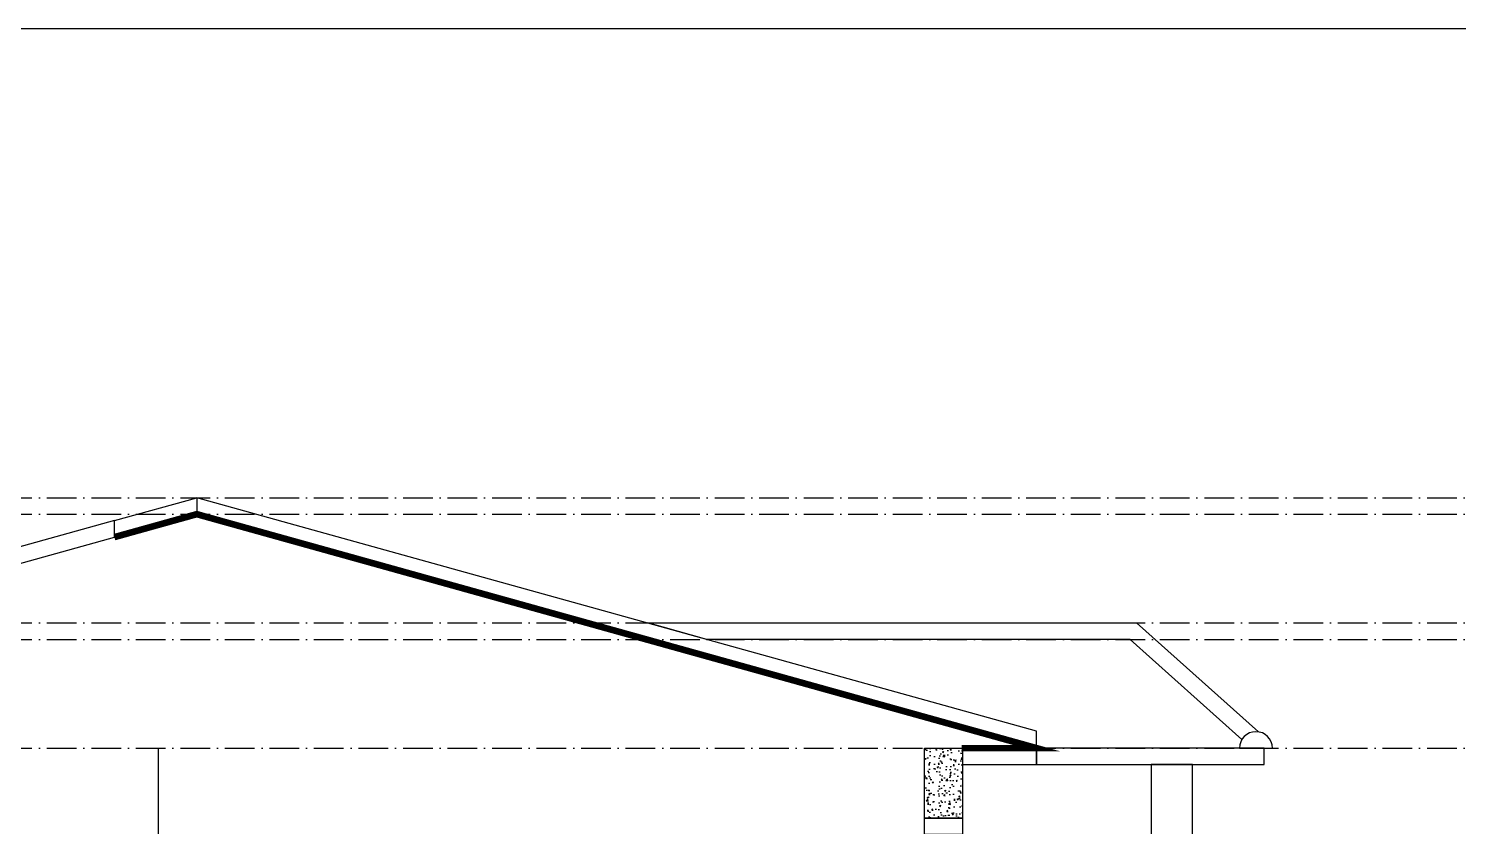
# Model space of a CAD drawing. Header units: millimetres. Extents: x -3567 to 83618, y -21481 to 19784.
# Drawn here: x 68202 to 76876, y -14377 to -9535 of the extents above; entities that cross this region are included whole.
import ezdxf
from ezdxf.xclip import XClip

# ---------------------------------------------------------------- set-up
doc = ezdxf.new("R2010")
doc.units = ezdxf.units.MM
doc.header["$LTSCALE"] = 150
doc.header["$XCLIPFRAME"] = 0
doc.linetypes.add('ACAD_ISO10W100', pattern=[18, 12, -3, 0, -3])
for name, color, linetype in [('ad-Elevation 10', 8, 'Continuous'), ('ad-Grid', 8, 'ACAD_ISO10W100'), ('ad-Primary Roof', 5, 'Continuous'), ('ad-Ridge', 50, 'Continuous'), ('ad-Slab', 3, 'Continuous'), ('ad-Wall hatch', 8, 'Continuous')]:
    doc.layers.add(name, color=color, linetype=linetype)

# ---------------------------------------------------------------- blocks, each defined once
blk = doc.blocks.new('zw$38DE')
at = {"layer": 'ad-Grid', "ltscale": 0.1}
for points in [[(-27431.1, 4570), (0, 4570)], [(-27431.1, 4470), (-2459.8, 4470), (-2319.6, 4127), (0, 4127)], [(-27431.1, 3810), (0, 3810)], [(-27431.1, 3710), (-2459.8, 3710), (-2319.6, 3367), (0, 3367)], [(-27431.1, 3050), (0, 3050)]]:
    blk.add_lwpolyline(points, dxfattribs=at)
blk = doc.blocks.new('zw$487C')
at = {"layer": 'ad-Wall hatch', "transparency": 33554687}
h = blk.add_hatch(dxfattribs=at)
h.set_pattern_fill('AR-CONC', color=256, scale=0.5)
h.set_pattern_definition([(50, (0, -125), (91.092, -7.97), [9.525, -104.775]), (355, (0, -125), (-17.622, 95.528), [7.62, -83.82]), (100.451, (7.59, -125.66), (73.47, 87.559), [8.095, -89.045]), (46.184, (0, -99.6), (135.54, -21.021), [14.287, -157.162]), (96.636, (11.3, -101.35), (118.702, 123.713), [12.143, -133.568]), (351.184, (0, -99.6), (118.702, 123.713), [11.43, -125.73]), (21, (12.7, -105.95), (75.807, -51.133), [9.525, -104.775]), (326, (12.7, -105.95), (30.901, 92.094), [7.62, -83.82]), (71.451, (19.02, -110.21), (106.708, 40.961), [8.095, -89.045]), (37.5, (0, -125), (1.5443, 42.2775), [0, -82.804, 0, -85.09, 0, -84.1375]), (7.5, (0, -125), (33.41, 50.0903), [0, -48.514, 0, -80.899, 0, -32.0675]), (327.5, (-28.32, -125), (67.7953, -2.8644), [0, -31.75, 0, -99.06, 0, -131.445]), (317.5, (-41.02, -125), (74.0646, 12.713), [0, -41.275, 0, -65.786, 0, -93.345])])
h.paths.add_polyline_path([(0, 425), (230, 425), (230, 0), (0, 0)])
at = {"layer": 'ad-Slab'}
blk.add_lwpolyline([(0, 425), (230, 425), (230, 0), (0, 0)], close=True, dxfattribs=at)
blk = doc.blocks.new('zw$66E4')
blk.add_lwpolyline([(0, 0), (250, 0), (250, 2950), (0, 2950)], close=True)
blk = doc.blocks.new('A$Cf1661fc7')
at = {"layer": 'ad-Elevation 10'}
blk.add_lwpolyline([(4410, 3050), (4410, 50)], dxfattribs=at)
blk.add_lwpolyline([(9060, 2625), (9290, 2625), (9290, 2525), (9060, 2525)], close=True, dxfattribs=at)
blk.add_blockref('zw$66E4', (10435, 0), dxfattribs=at)
at = {"layer": 'ad-Slab'}
blk.add_blockref('zw$487C', (9060, 2625), dxfattribs=at)
blk = doc.blocks.new('A$C13603e10')
blk.add_lwpolyline([(9510, 0), (9060, 0), (9060, -100), (9510, -100)], close=True)
at = {"layer": 'ad-Elevation 10'}
for points in [[(550, 445.7), (550, 342.8), (3915, 1280.6), (3915, 1381)], [(10890, 0), (9510, 0), (9510, -100), (10890, -100)]]:
    blk.add_lwpolyline(points, close=True, dxfattribs=at)
blk.add_lwpolyline([(10755.3, 52.4), (10078.3, 660), (7509, 660), (7150.8, 760), (10115.6, 760), (10855.7, 98.8)], dxfattribs=at)
blk.add_lwpolyline([(10740.5, 0), (10940.5, 0, 1)], format="xyb", close=True, dxfattribs=at)
at = {"layer": 'ad-Primary Roof', "const_width": 40}
blk.add_lwpolyline([(9055, 0), (9510, 0), (4415, 1420), (3915, 1280.6)], dxfattribs=at)
at = {"layer": 'ad-Ridge'}
blk.add_lwpolyline([(3915, 1381), (4415, 1520), (4415, 1420), (3915, 1280.6)], dxfattribs=at)
blk.add_lwpolyline([(4415, 1520), (4415, 1420), (9510, 0), (9510, 103.8)], close=True, dxfattribs=at)

msp = doc.modelspace()

# ---------------------------------------------------------------- linework, layer by layer
msp.add_lwpolyline([(58293.4, -9535.3), (83618, -9535.3), (83618, -21480.7), (58293.4, -21480.7)], close=True)

# ---------------------------------------------------------------- block references
ref = msp.add_blockref('zw$38DE', (80638.7, -16952.2))
XClip(ref).set_block_clipping_path([(-21509.8608873908, -2140.6281090205), (349.01197073, 5188.3683916222)])

# ---------------------------------------------------------------- next in the draw order: block references
msp.add_blockref('A$Cf1661fc7', (64576.9, -16952.2))

# ---------------------------------------------------------------- next in the draw order: block references
msp.add_blockref('A$C13603e10', (64806.9, -13902.2))

doc.saveas('drawing.dxf')
